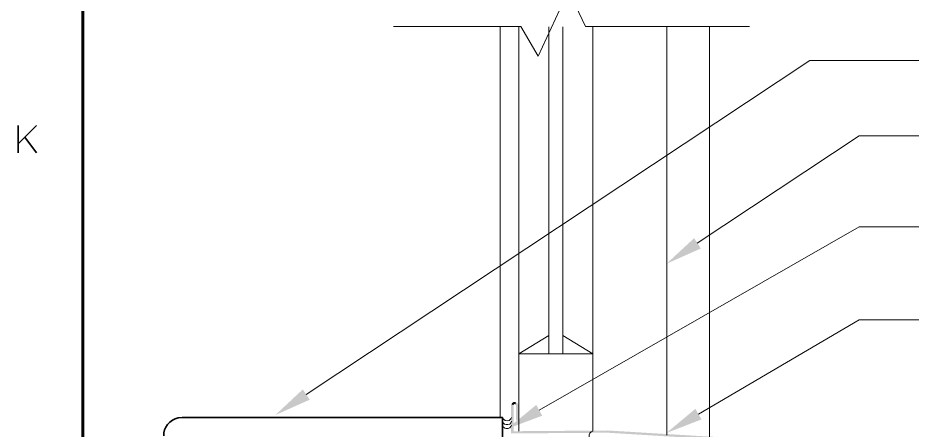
# Model space of a CAD drawing. Header units: inches. Extents: x 5 to 516, y -193 to 129.
# Drawn here: x 347.78 to 349.81, y -11.068 to -10.139 of the extents above; entities that cross this region are included whole.
import ezdxf

# ---------------------------------------------------------------- set-up
doc = ezdxf.new("R2010")
doc.units = ezdxf.units.IN
doc.header["$MEASUREMENT"] = 0
doc.layers.add('PDF6_Geometry', color=7, linetype='Continuous')
doc.layers.add('PDF6_Solid Fills', color=7, linetype='Continuous')

msp = doc.modelspace()

# ---------------------------------------------------------------- hatches: boundary and pattern name
at = {"layer": 'PDF6_Solid Fills', "transparency": 33554559}
for points in [[(348.8962566, -11.0122485), (348.890701, -11.0105818), (348.8907012, -11.076138), (349.1079234, -11.0744709), (349.351812, -11.0894704), (349.3518122, -11.146138), (349.3468122, -11.1461381), (349.3468124, -11.0978047), (349.341812, -11.0978047), (349.341812, -11.1516934), (349.3573675, -11.1516936), (349.3573675, -11.0844712), (349.1079232, -11.0694717), (348.8962566, -11.0711374)], [(348.9007008, -11.0105824), (348.9007008, -11.0050269), (348.8968119, -11.005026), (348.8929232, -11.0072482), (348.8912567, -11.0105826), (348.8962565, -11.0122491), (348.896812, -11.0105819), (348.8979231, -11.0100263), (348.8995897, -11.0100269)], [(348.9012569, -11.0466926), (348.9068125, -11.0466926), (348.9068122, -11.0105815), (348.90459, -11.0072491), (348.9007012, -11.005027), (348.9007014, -11.0105818), (348.9012569, -11.0122482)]]:
    msp.add_hatch(color=256, dxfattribs=at).paths.add_polyline_path(points)

# ---------------------------------------------------------------- linework, layer by layer
at = {"layer": 'PDF6_Geometry', "lineweight": 60}
msp.add_lwpolyline([(347.925701, -12.3344711), (347.925701, -8.5589156)], dxfattribs=at)
at = {"layer": 'PDF6_Geometry', "lineweight": 15}
for points in [[(348.6257013, -10.1583599), (348.9123679, -10.1583599), (348.9512568, -10.2250265), (349.0201457, -10.0772488), (349.0579235, -10.1583599), (349.4279235, -10.1583599)], [(348.8662566, -10.158916), (348.8662566, -11.0400271)], [(348.9079233, -10.9011374), (348.9079233, -10.1589151)], [(348.9757012, -10.8966931), (348.9757012, -10.1589153)], [(349.0068121, -10.8966931), (349.0068121, -10.1589153)], [(349.07459, -10.9011374), (349.07459, -10.1589151)], [(349.2412566, -10.158916), (349.2412566, -11.0800271)], [(349.3373678, -10.158916), (349.3373678, -11.0855826)], [(348.4290347, -10.98836), (349.5634791, -10.2350267), (349.8095903, -10.2350267)], [(349.3101455, -10.6472492), (349.6751455, -10.405027), (349.80959, -10.405027)], [(348.9540342, -11.0239152), (349.6751453, -10.6100263), (349.8095898, -10.6100263)], [(349.3129232, -11.0328037), (349.6751454, -10.8194704), (349.8095898, -10.8194704)], [(349.0068121, -10.8550264), (349.0745899, -10.8966931), (348.9079232, -10.8966931), (348.975701, -10.8550264)], [(348.9079233, -11.0711383), (348.9079233, -10.8966939)], [(349.07459, -10.8966939), (349.07459, -11.0711383), (349.0707011, -11.072805), (349.0679233, -11.0755828), (349.0668122, -11.0794717), (349.0668122, -11.0833606), (349.0679233, -11.0872495), (349.0707011, -11.0900272), (349.07459, -11.0916939)], [(348.8712564, -11.0400262), (348.8729231, -11.0433596)], [(348.8901453, -11.0433596), (348.891812, -11.0400262)], [(348.8712564, -11.0483598), (348.8729231, -11.0522487), (348.8757009, -11.0550265), (348.8795898, -11.0561376), (348.8834787, -11.0561376), (348.8873675, -11.0550265), (348.8901453, -11.0522487), (348.891812, -11.0483598)], [(348.8712564, -11.0578044), (348.8729231, -11.0611378), (348.8762564, -11.0639155), (348.8795898, -11.0650266), (348.8840342, -11.0650266), (348.8873675, -11.06336), (348.8901453, -11.0605822), (348.891812, -11.0572489)]]:
    msp.add_lwpolyline(points, dxfattribs=at)
at = {"layer": 'PDF6_Geometry', "lineweight": 35}
for points in [[(347.7795901, -10.3811382), (347.7795901, -10.4433604)], [(347.8212568, -10.3811382), (347.7795901, -10.4228048)], [(347.7945901, -10.4078038), (347.8212568, -10.4433593)], [(348.8712564, -11.0400262), (348.1495898, -11.0400262), (348.1401453, -11.0411374)], [(348.8712564, -11.0916936), (348.8712564, -11.040027)]]:
    msp.add_lwpolyline(points, dxfattribs=at)
msp.add_open_spline([(348.1401453, -11.0411374), (348.1227287, -11.043554), (348.1058861, -11.0640911), (348.1079231, -11.0816929)], degree=3, dxfattribs=at)
at = {"layer": 'PDF6_Geometry', "lineweight": 15}
msp.add_open_spline([(348.8729231, -11.0433596), (348.8773213, -11.0495448), (348.8857472, -11.0495448), (348.8901453, -11.0433596)], degree=3, dxfattribs=at)
at = {"layer": 'PDF6_Solid Fills', "lineweight": 50, "transparency": 33554559}
for points in [[(349.3179236, -10.658916), (349.2407013, -10.6933604), (349.3029236, -10.6355826)], [(348.4368122, -11.0000267), (348.3595899, -11.0344712), (348.4212566, -10.9766934)], [(348.9607012, -11.0361381), (348.8818123, -11.0655825), (348.9473679, -11.0116936)], [(349.3195896, -11.0444705), (349.2407007, -11.0750261), (349.3057007, -11.0205816)]]:
    msp.add_solid(points, dxfattribs=at)

doc.saveas('drawing.dxf')
